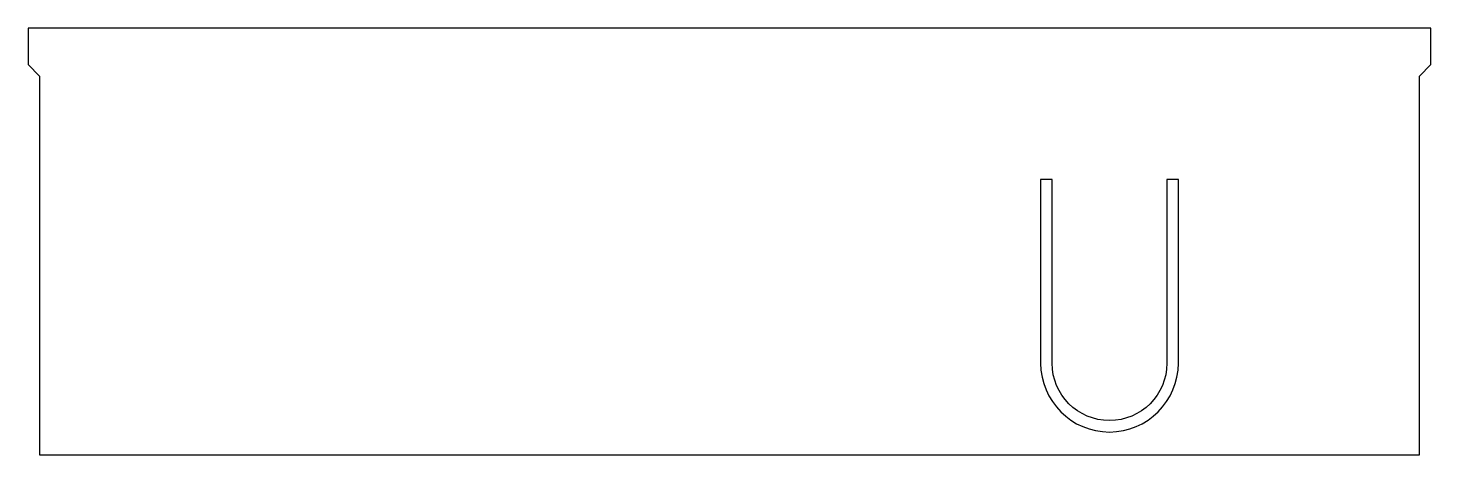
# Model space of a CAD drawing. Header units: millimetres. Extents: x -30.5 to 30.6, y -15 to 3.6.
import ezdxf

# ---------------------------------------------------------------- set-up
doc = ezdxf.new("R2010")
doc.units = ezdxf.units.MM
doc.layers.get('0').update_dxf_attribs({"linetype": 'CONTINUOUS'})

msp = doc.modelspace()

# ---------------------------------------------------------------- linework, layer by layer
msp.add_line((18.5, -15), (21.5, -15))
msp.add_lwpolyline([(30.579, 3.6), (-30.521, 3.6), (-30.521, 2.017), (-30.021, 1.5), (-30.021, -15), (30.079, -15), (30.079, 1.5), (30.579, 2.017)], close=True)
msp.add_lwpolyline([(19.079, -3), (19.079, -11, -1), (14.079, -11), (14.079, -3), (13.579, -3), (13.579, -11, 1), (19.579, -11), (19.579, -3)], format="xyb", close=True)

doc.saveas('drawing.dxf')
